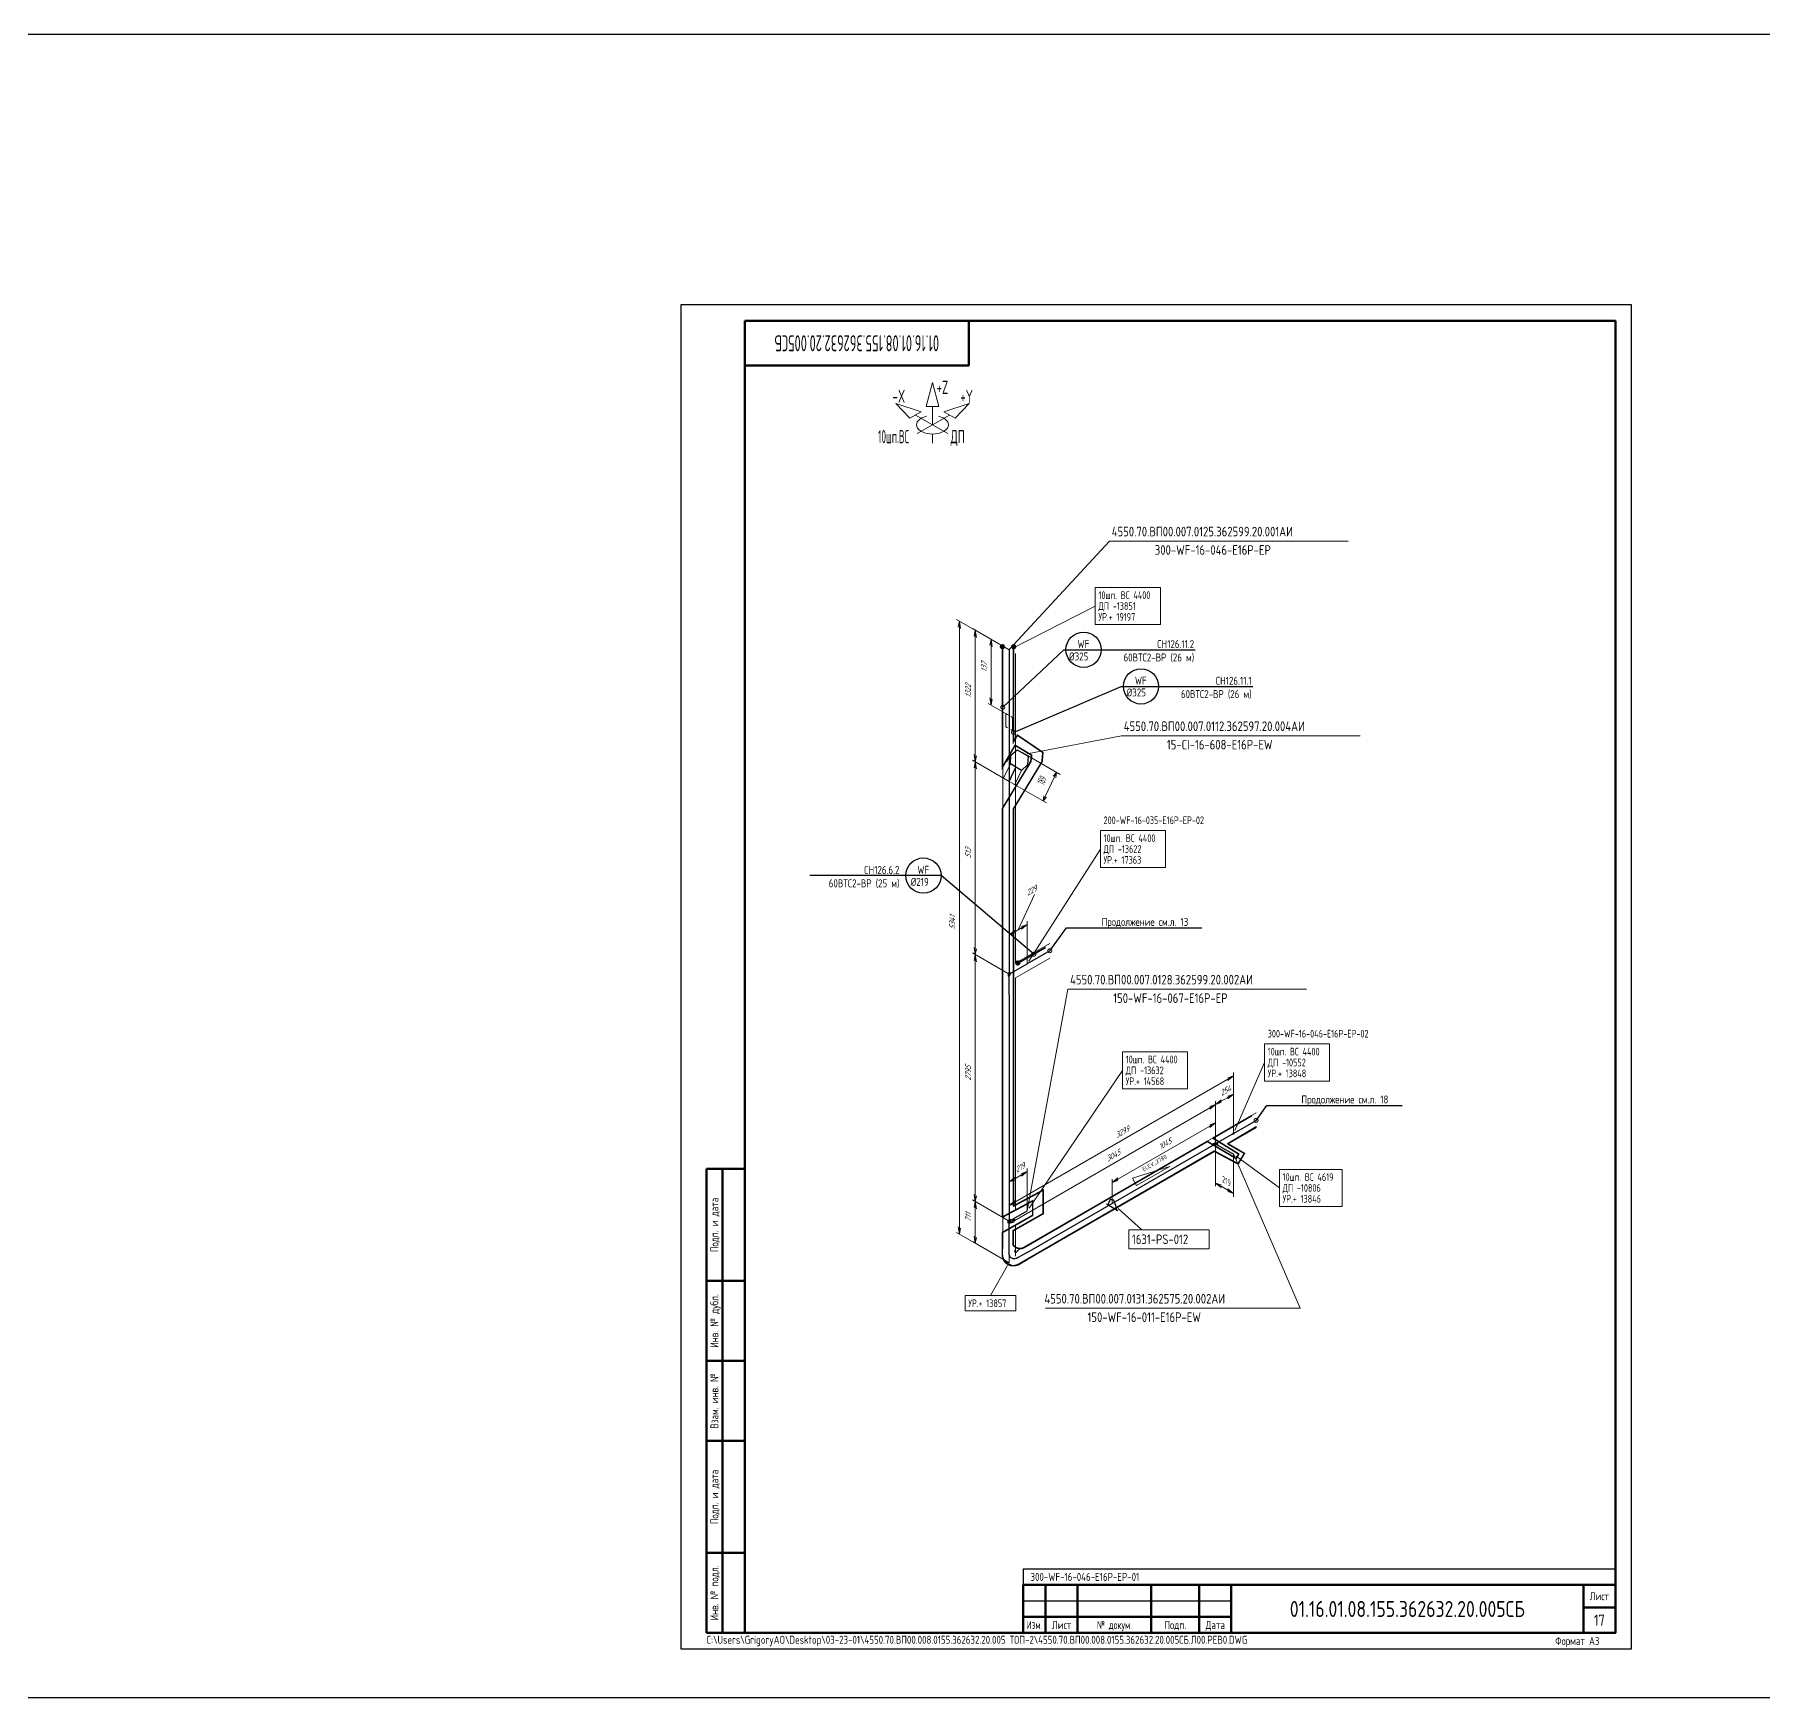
# Model space of a CAD drawing. Header units: millimetres. Extents: x 10051 to 26505, y 4675 to 5194.
# Drawn here: x 19775 to 20315, y 4675 to 5194 of the extents above; entities that cross this region are included whole.
import ezdxf
from ezdxf import colors
from ezdxf.entities.mleader import LeaderData, LeaderLine
from ezdxf.enums import TextEntityAlignment as Align
from ezdxf.math import Vec2, Vec3

# ---------------------------------------------------------------- set-up
doc = ezdxf.new("R2010")
doc.units = ezdxf.units.MM
doc.layers.get('0').update_dxf_attribs({"lineweight": 15})
for name, color, linetype, lineweight in [('--TEXT--', 150, 'Continuous', 25), ('_НС', 1, 'Continuous', 30), ('OFORMLENIE', 7, 'Continuous', 25), ('подложка', 252, 'Continuous', 9), ('Построение', 7, 'Continuous', 30), ('СН', 1, 'Continuous', 50)]:
    doc.layers.add(name, color=color, linetype=linetype, lineweight=lineweight)
doc.styles.add('GOST_2.304', font='CS_Gost2304.shx', dxfattribs={"height": 2.5})
doc.styles.add('GOST_2.304_07', font='CS_Gost2304.shx', dxfattribs={"width": 0.7})
doc.styles.add('GOST_2.304_09', font='CS_Gost2304.shx', dxfattribs={"width": 0.9})
doc.styles.add('Style-CS_Gost2304', font='CS_Gost2304.shx')
doc.styles.add('TNR_30', font='times.ttf', dxfattribs={"height": 3})

# ---------------------------------------------------------------- blocks, each defined once
blk = doc.blocks.new('TerminatorOpen_0.4')
at = {"color": 0, "linetype": 'ByBlock', "lineweight": -2}
for q in [(-1, 0.2), (-1, 0), (-1, -0.2)]:
    blk.add_line((0, 0), q, dxfattribs=at)
blk = doc.blocks.new('*U5')
at = {"layer": 'СН'}
blk.add_hatch(color=256, dxfattribs=at).paths.add_polyline_path([(0.5, 0, 1), (-0.5, 0, 1)])
blk.add_circle((0, 0), 0.5, dxfattribs=at)
blk = doc.blocks.new('_DotSmall')
at = {"color": 0, "linetype": 'ByBlock', "const_width": 0.5}
blk.add_lwpolyline([(-0.0625, 0, 1), (0.0625, 0, 1)], format="xyb", close=True, dxfattribs=at)
blk = doc.blocks.new('*U1751')
at = {"linetype": 'ByBlock', "lineweight": -2}
blk.add_lwpolyline([(297, 420), (0, 420), (0, 0), (297, 0)], close=True, dxfattribs=at)
at = {"linetype": 'ByBlock', "lineweight": 50}
blk.add_lwpolyline([(20, 415), (292, 415), (292, 5), (20, 5)], close=True, dxfattribs=at)
at = {"color": 0, "linetype": 'ByBlock', "lineweight": -2, "style": 'GOST_2.304'}
blk.add_text('Формат А3', height=2.5, dxfattribs=at).set_placement((287, 2.5), align=Align.MIDDLE_RIGHT)
at = {"linetype": 'ByBlock', "lineweight": -2, "insert": (8, 2.5), "char_height": 2.5, "attachment_point": 4, "style": 'GOST_2.304'}
blk.add_mtext('C:\\\\Users\\\\GrigoryAO\\\\Desktop\\\\03-23-01\\\\4550.70.ВП00.008.0155.362632.20.005 ТОП-2\\\\4550.70.ВП00.008.0155.362632.20.005СБ.Л00.РЕВ0.DWG', dxfattribs=at)
at = {"linetype": 'ByBlock', "lineweight": -2, "style": 'TNR_30'}
blk.add_attdef('ВЕРХНИЙ_НОМЕР_ЛИСТА', text='', height=3, dxfattribs=at).set_placement((287, 410), align=Align.MIDDLE_CENTER)
blk = doc.blocks.new('ST_Left')
at = {"color": 2, "linetype": 'ByBlock', "lineweight": 50}
for p, q in [((8, 150), (8, 5)), ((20, 150), (8, 150)), ((13, 5), (13, 150)), ((8, 115), (20, 115)), ((8, 90), (20, 90)), ((20, 65), (8, 65)), ((20, 30), (8, 30)), ((8, 5), (20, 5))]:
    blk.add_line(p, q, dxfattribs=at)
at = {"color": 0, "linetype": 'ByBlock', "lineweight": -2, "style": 'GOST_2.304'}
for s, p in [('Подп. и дата', (10.5, 132.5)), ('Инв. № дубл.', (10.5, 102.5)), ('Взам. инв. №', (10.5, 77.5)), ('Подп. и дата', (10.5, 47.5)), ('Инв. № подл.', (10.5, 17.5))]:
    blk.add_text(s, height=2.5, rotation=90, dxfattribs=at).set_placement(p, align=Align.MIDDLE_CENTER)
at = {"color": 0, "linetype": 'ByBlock', "lineweight": -2, "style": 'GOST_2.304', "flags": 8}
for tag, p in [('ДУБЛ_ДАТА', (16.5, 141.25)), ('НОМЕР_ДУБЛ', (16.5, 102.5)), ('ВЗАМ_ИНВ', (16.5, 77.5)), ('ИНВ_ДАТА', (16.5, 56.25)), ('ИНВ_НОМЕР', (16.5, 17.5))]:
    blk.add_attdef(tag, text='', height=2.5, rotation=90, dxfattribs=at).set_placement(p, align=Align.MIDDLE_CENTER)
blk = doc.blocks.new('ST_2a_dyn')
at = {"linetype": 'ByBlock', "lineweight": 50, "extrusion": (0, 1, 0)}
for p, q in [((-185, 15), (0, 15)), ((-10, 8), (0, 8)), ((-185, 5), (-120, 5)), ((-185, 0), (0, 0))]:
    blk.add_line(p, q, dxfattribs=at)
at = {"linetype": 'ByBlock', "lineweight": 50, "extrusion": (1, 0, 0)}
for p, q in [((-185, 0), (-185, 15)), ((-178, 15), (-178, 0)), ((-168, 15), (-168, 0)), ((-145, 15), (-145, 0)), ((-130, 15), (-130, 0)), ((-120, 0), (-120, 15)), ((-10, 0), (-10, 15))]:
    blk.add_line(p, q, dxfattribs=at)
at = {"linetype": 'ByBlock', "lineweight": 50}
blk.add_line((0, 15), (0, 0), dxfattribs=at)
at = {"linetype": 'ByBlock', "lineweight": -2, "extrusion": (0, 1, 0)}
blk.add_line((-185, 10), (-120, 10), dxfattribs=at)
at = {"linetype": 'ByBlock', "lineweight": -2, "style": 'GOST_2.304'}
for s, p in [('Лист', (-5, 11.5)), ('Лист', (-173, 2.5)), ('Подп.', (-137.5, 2.5)), ('Дата', (-125, 2.5))]:
    blk.add_text(s, height=2.5, dxfattribs=at).set_placement(p, align=Align.MIDDLE_CENTER)
at = {"linetype": 'ByBlock', "lineweight": -2, "width": 0.9}
for s, style, p in [('Изм.', 'GOST_2.304', (-181.5, 2.5)), ('№ докум.', 'GOST_2.304_09', (-156.5, 2.5))]:
    blk.add_text(s, height=2.5, dxfattribs=dict(at, style=style)).set_placement(p, align=Align.MIDDLE_CENTER)
at = {"linetype": 'ByBlock', "lineweight": -2}
for tag, height, style, flags, p in [('ИЗМ_2', 2.5, 'GOST_2.304', 12, (-181.5, 12.5)), ('ЛИСТ_2', 2.5, 'GOST_2.304', 12, (-173, 12.5)), ('N_ДОК_2', 2.5, 'GOST_2.304_09', 12, (-156.5, 12.5)), ('ИЗМ_1', 2.5, 'GOST_2.304', 12, (-181.5, 7.5)), ('ЛИСТ_1', 2.5, 'GOST_2.304', 12, (-173, 7.5)), ('N_ДОК_1', 2.5, 'GOST_2.304_09', 12, (-156.5, 7.5)), ('ШИФР', 5, 'GOST_2.304', 4, (-65, 7.5)), ('LIST', 3.5, 'GOST_2.304', 4, (-5, 4))]:
    blk.add_attdef(tag, text='', height=height, dxfattribs=dict(at, style=style, flags=flags)).set_placement(p, align=Align.MIDDLE_CENTER)
at = {"linetype": 'ByBlock', "lineweight": -2, "style": 'GOST_2.304_07', "width": 0.7, "flags": 12}
for tag, p in [('ДАТА_2', (-125, 12.5)), ('ДАТА_1', (-125, 7.5))]:
    blk.add_attdef(tag, text='', height=2.5, dxfattribs=at).set_placement(p, align=Align.MIDDLE_CENTER)
blk = doc.blocks.new('ST_Top')
at = {"linetype": 'ByBlock', "lineweight": 50}
blk.add_line((70, 0), (70, -14), dxfattribs=at)
at = {"linetype": 'ByBlock', "lineweight": 50, "extrusion": (0, 1, 0)}
blk.add_line((0, -14), (70, -14), dxfattribs=at)
at = {"linetype": 'ByBlock', "lineweight": -2, "style": 'GOST_2.304', "width": 0.7, "flags": 4}
blk.add_attdef('ШИФР', text='', height=5, rotation=180, dxfattribs=at).set_placement((35, -7), align=Align.MIDDLE_CENTER)

msp = doc.modelspace()

# ---------------------------------------------------------------- hatches: boundary and pattern name
at = {"layer": 'подложка', "extrusion": (5.55112e-17, -0.816497, -0.57735)}
h = msp.add_hatch(color=256, dxfattribs=at)
edge = h.paths.add_edge_path()
edge.add_ellipse((20081.16, -2611.96), major_axis=(0.31, 1.18), ratio=0.5814, start_angle=0, end_angle=360)
at = {"layer": 'подложка', "extrusion": (0.964339, -0.152808, 0.216103)}
h = msp.add_hatch(color=256, dxfattribs=at)
edge = h.paths.add_edge_path()
edge.add_arc((8047.03, -3813.48), 0.498, -53.7491, 306.2509)
h = msp.add_hatch(color=256, dxfattribs=at)
edge = h.paths.add_edge_path()
edge.add_arc((8042.31, -3807.05), 0.498, -53.7491, 306.2509)
at = {"layer": 'подложка', "extrusion": (0.707107, 0.408248, -0.57735)}
h = msp.add_hatch(color=256, dxfattribs=at)
edge = h.paths.add_edge_path()
edge.add_arc((-5789.75, 11685.02), 1, -135, 225)
at = {"layer": 'подложка', "true_color": 0x000000, "extrusion": (0.707107, -0.408248, 0.57735)}
h = msp.add_hatch(color=18, dxfattribs=at)
edge = h.paths.add_edge_path()
edge.add_arc((14289.29, -8405.3), 1, -45, 315)
at = {"layer": 'подложка', "extrusion": (-0.707107, -0.408248, 0.57735)}
h = msp.add_hatch(color=256, dxfattribs=at)
edge = h.paths.add_edge_path()
edge.add_arc((5801.03, 11673.74), 1, 135, 495)
at = {"layer": 'подложка', "true_color": 0x000000, "extrusion": (0.707107, -0.408248, 0.57735)}
h = msp.add_hatch(color=18, dxfattribs=at)
edge = h.paths.add_edge_path()
edge.add_arc((14275.63, -8547.88), 1, -45, 315)
at = {"layer": 'подложка', "extrusion": (0.707107, -0.408248, 0.57735)}
h = msp.add_hatch(color=256, dxfattribs=at)
edge = h.paths.add_edge_path()
edge.add_arc((14264.35, -8536.6), 1, -45, 315)
at = {"layer": 'подложка', "extrusion": (-0.707107, -0.408248, 0.57735)}
h = msp.add_hatch(color=256, dxfattribs=at)
edge = h.paths.add_edge_path()
edge.add_arc((5856.6, 11618.18), 1, 135, 495)
h = msp.add_hatch(color=256, dxfattribs=at)
edge = h.paths.add_edge_path()
edge.add_arc((5867.88, 11606.9), 1, 135, 495)
at = {"layer": 'подложка', "extrusion": (0.707107, -0.408248, 0.57735)}
h = msp.add_hatch(color=256, dxfattribs=at)
edge = h.paths.add_edge_path()
edge.add_arc((14211.17, -8483.43), 1, -45, 315)

# ---------------------------------------------------------------- linework, layer by layer
at = {"layer": '--TEXT--'}
for centre in [(20102.3, 5002.08), (20120.23, 4990.63), (20052.26, 4931.51)]:
    msp.add_circle(centre, 5.51, dxfattribs=at)
at = {"layer": '_НС', "linetype": 'Continuous', "lineweight": 30, "const_width": 0.5}
for points in [[(20076.92, 5003.27), (20076.92, 4965.33), (20080.89, 4972.24), (20086.07, 4969.13), (20085.8, 4967.08), (20076.92, 4952.44), (20076.92, 4824.75)], [(20080.43, 5003.27), (20080.43, 4973.38), (20081.63, 4975.39), (20089.58, 4969.98), (20089.31, 4967.08), (20080.43, 4952.44), (20080.43, 4828.2)], [(20081.5, 4903.99), (20090.44, 4909.05)], [(20142.67, 4849.45), (20154.89, 4856.52)], [(20147.18, 4847.62), (20156.35, 4853.09)], [(20140.85, 4848.5), (20150, 4843.1), (20150.75, 4844.54), (20142.72, 4849.47)], [(20142.89, 4845.52), (20150.59, 4841.43), (20152.54, 4844.71), (20147.33, 4847.72)], [(20076.99, 4824.84), (20086.39, 4829.87), (20086.39, 4825.35), (20076.99, 4820.01)], [(20080.25, 4828.17), (20089.65, 4833.21), (20089.65, 4825.87), (20080.25, 4820.53)]]:
    msp.add_lwpolyline(points, dxfattribs=at)
for points in [[(20076.92, 4820.23), (20076.92, 4813.03, 0.604616), (20082.28, 4810.22), (20143.07, 4845.4)], [(20080.32, 4820.72), (20080.32, 4816.03, 0.390357), (20083.99, 4815.44), (20141.04, 4848.5)]]:
    msp.add_lwpolyline(points, format="xyb", dxfattribs=at)
at = {"layer": 'OFORMLENIE'}
for q in [(20268.5, 4714.85), (20083.45, 4709.85)]:
    msp.add_line((20083.45, 4714.85), q, dxfattribs=at)
at = {"layer": 'подложка'}
for p, q in [((20055.1, 5072.37, -4.87), (20055.1, 5078.08, -4.87)), ((20055.1, 5072.37, -4.87), (20049.8, 5075.43, -4.87)), ((20055.1, 5072.37, -4.87), (20050.33, 5069.61, -4.87)), ((20055.1, 5072.37, -4.87), (20060.41, 5075.43, -4.87)), ((20055.1, 5072.37, -4.87), (20059.88, 5069.61, -4.87)), ((20055.1, 5066.65, -4.87), (20055.1, 5069.51, -4.87)), ((20110.35, 5036.02), (20079.12, 5002.23, 394.85)), ((20110.35, 5036.02), (20184.93, 5036.02)), ((20079.94, 5002.5, 347.41), (20105.96, 5015.73, 347.41)), ((20114.1, 4975.2), (20084.7, 4969.52, 394.85)), ((20114.1, 4975.2), (20188.68, 4975.2)), ((20085.23, 4904.8, 271.14), (20107.54, 4939.8, 271.14)), ((20085.23, 4904.8, 271.14), (20107.54, 4939.8, 271.14)), ((20097.34, 4896.01), (20084.7, 4826.77, 394.85)), ((20097.34, 4896.01), (20171.92, 4896.01)), ((20149.54, 4851.88, 154.73), (20158.83, 4873.11, 154.73)), ((20149.54, 4851.88, 154.73), (20158.83, 4873.11, 154.73)), ((20085.25, 4827.6, 216.57), (20114.47, 4870.66, 216.57)), ((20169.92, 4796.31, 237.71), (20149.22, 4844.4, 396.3)), ((20149.95, 4843.86, 163.94), (20163.48, 4833.92, 163.94)), ((20113.09, 4827.47, 185.65), (20120.36, 4820.96, 185.65)), ((20113.09, 4827.47, 185.65), (20120.36, 4820.96, 185.65)), ((20078.55, 4809.63, 211.96), (20073.21, 4800.28, 211.96)), ((20078.55, 4809.63, 211.96), (20073.21, 4800.28, 211.96)), ((20090.37, 4796.31, 1.45), (20169.92, 4796.31, 1.45))]:
    msp.add_line(p, q, dxfattribs=at)
at = {"layer": 'подложка', "extrusion": (-0.707107, -0.408248, 0.57735)}
for p, q in [((20079.05, 5002.04, 347.41), (20062.61, 5011.54, 333.98)), ((20063.49, 4821.52, 200.7), (20063.49, 5008.98, 333.26)), ((20079.05, 5002.04, 347.41), (20067.56, 5008.68, 338.03)), ((20068.44, 4969.12, 311.14), (20068.44, 5006.13, 337.3)), ((20079.05, 5002.04, 347.41), (20072.51, 5005.82, 342.07)), ((20073.39, 4986.81, 329.71), (20073.39, 5003.27, 341.35)), ((20079.05, 4981.5, 332.88), (20072.51, 4985.27, 327.54)), ((20079.05, 4960.95, 318.35), (20067.56, 4967.59, 308.97)), ((20079.05, 4960.95, 318.35), (20067.56, 4967.59, 308.97)), ((20068.44, 4908.87, 268.53), (20068.44, 4965.04, 308.25)), ((20079.05, 4900.7, 275.75), (20067.56, 4907.34, 266.37)), ((20079.05, 4900.7, 275.75), (20067.56, 4907.34, 266.37)), ((20068.44, 4831.68, 213.95), (20068.44, 4904.78, 265.64)), ((20143.5, 4847.71, 159.34), (20143.5, 4834.44, 149.95)), ((20149.14, 4844.45, 163.94), (20149.14, 4831.18, 154.56)), ((20145.27, 4834.44, 152.12), (20147.37, 4833.23, 153.84)), ((20079.05, 4823.52, 221.17), (20067.56, 4830.15, 211.79)), ((20079.05, 4823.52, 221.17), (20067.56, 4830.15, 211.79)), ((20068.44, 4818.66, 204.75), (20068.44, 4827.6, 211.07)), ((20079.05, 4810.49, 211.96), (20062.61, 4819.99, 198.54)), ((20079.05, 4810.49, 211.96), (20067.56, 4817.13, 202.58))]:
    msp.add_line(p, q, dxfattribs=at)
at = {"layer": 'подложка', "extrusion": (0.707107, 0.408248, -0.57735)}
for p, q in [((20077.05, 5003.2, 345.77), (20077.05, 4908.37, 278.72)), ((20081.05, 5000.89, 349.04), (20081.05, 4906.06, 281.98)), ((20077.99, 4982.11, 332.01), (20077.99, 4978.03, 329.13)), ((20077.99, 4982.11, 332.01), (20078.52, 4981.8, 332.45)), ((20079.58, 4981.19, 333.31), (20080.11, 4980.89, 333.75)), ((20080.11, 4980.89, 333.75), (20080.11, 4976.8, 330.86)), ((20077.99, 4978.03, 329.13), (20078.52, 4977.72, 329.56)), ((20079.58, 4977.11, 330.43), (20080.11, 4976.8, 330.86)), ((20077.05, 4908.37, 278.72), (20077.05, 4901.86, 274.12)), ((20081.05, 4906.06, 281.98), (20081.05, 4904.17, 280.65)), ((20077.05, 4895.35, 269.51), (20077.05, 4901.86, 274.12)), ((20081.05, 4893.04, 272.78), (20081.05, 4899.55, 277.38)), ((20077.05, 4895.35, 269.51), (20077.05, 4831.18, 224.14)), ((20081.05, 4893.04, 272.78), (20081.05, 4828.87, 227.41)), ((20077.05, 4831.18, 224.14), (20077.05, 4824.67, 219.54)), ((20077.05, 4818.16, 214.93), (20077.05, 4824.67, 219.54)), ((20081.05, 4828.87, 227.41), (20081.05, 4826.98, 226.07)), ((20077.05, 4818.16, 214.93), (20077.05, 4814.9, 212.63)), ((20081.05, 4815.85, 218.2), (20081.05, 4822.36, 222.8)), ((20081.05, 4815.85, 218.2), (20081.05, 4812.6, 215.9))]:
    msp.add_line(p, q, dxfattribs=at)
at = {"layer": 'подложка', "extrusion": (-5.55112e-17, 0.816497, 0.57735)}
for p, q in [((20080.44, 4971.47, 303.49), (20078.33, 4967.03, 309.77)), ((20079.42, 4966.4, 310.66), (20077.31, 4961.96, 316.93)), ((20082.9, 4964.39, 313.49), (20080.79, 4959.95, 319.77)), ((20086.1, 4968.2, 308.11), (20083.99, 4963.76, 314.38)), ((20091.74, 4910.33, 267.02), (20084.69, 4906.27, 272.78)), ((20084.69, 4906.27, 272.78), (20081.05, 4904.17, 275.75)), ((20091.74, 4905.72, 263.76), (20084.69, 4901.65, 269.51)), ((20084.69, 4901.65, 269.51), (20081.05, 4899.55, 272.48)), ((20149.14, 4853.27, 156.37), (20156.19, 4857.34, 150.61)), ((20149.14, 4853.27, 156.37), (20143.5, 4850.02, 160.97)), ((20149.14, 4848.65, 153.1), (20156.19, 4852.72, 147.35)), ((20084.69, 4816.06, 208.99), (20137.86, 4846.76, 165.57)), ((20137.86, 4846.76, 165.57), (20143.5, 4850.02, 160.97)), ((20137.86, 4842.14, 162.31), (20143.5, 4845.4, 157.7)), ((20149.14, 4842.14, 162.31), (20143.5, 4845.4, 157.7)), ((20149.14, 4848.65, 153.1), (20147.5, 4847.71, 154.44)), ((20149.14, 4846.76, 165.57), (20147.5, 4847.71, 164.24)), ((20084.69, 4811.44, 205.73), (20137.86, 4842.14, 162.31)), ((20084.69, 4829.08, 218.2), (20081.05, 4826.98, 221.17)), ((20084.69, 4824.46, 214.93), (20081.05, 4822.36, 217.9)), ((20084.69, 4816.06, 208.99), (20081.87, 4814.43, 211.29)), ((20084.69, 4811.44, 205.73), (20081.87, 4809.81, 208.03))]:
    msp.add_line(p, q, dxfattribs=at)
at = {"layer": 'подложка', "extrusion": (0.427624, 0.664069, 0.61331)}
for p, q in [((20083.27, 4969.83, 305.8), (20094.96, 4963.09, 304.95)), ((20079.05, 4960.95, 318.35), (20090.74, 4954.21, 317.51)), ((20090.32, 4956.22, 315.62), (20093.22, 4962.32, 307))]:
    msp.add_line(p, q, dxfattribs=at)
at = {"layer": 'подложка', "extrusion": (0.707107, -0.408248, 0.57735)}
for p, q in [((20081.87, 4914.58, 282.11), (20086.93, 4925.59, 292.28)), ((20084.69, 4916.2, 279.8), (20082.92, 4915.18, 281.25)), ((20084.69, 4916.2, 279.8), (20082.92, 4915.59, 281.54)), ((20084.69, 4916.2, 279.8), (20082.92, 4914.78, 280.96)), ((20084.69, 4903.96, 271.14), (20084.69, 4917.22, 280.53)), ((20079.05, 4912.95, 284.41), (20080.82, 4914.38, 283.25)), ((20079.05, 4900.7, 275.75), (20079.05, 4913.97, 285.13)), ((20079.05, 4912.95, 284.41), (20080.82, 4913.97, 282.97)), ((20079.05, 4912.95, 284.41), (20080.82, 4913.56, 282.68)), ((20080.82, 4913.97, 282.97), (20082.92, 4915.18, 281.25)), ((20080.82, 4829.48, 223.22), (20147.37, 4867.9, 168.88)), ((20149.14, 4850.96, 154.73), (20149.14, 4869.95, 168.16)), ((20145.27, 4860.98, 166.55), (20147.37, 4862.19, 164.84)), ((20149.14, 4850.96, 154.73), (20149.14, 4864.23, 164.12)), ((20080.82, 4823.76, 219.18), (20141.74, 4858.93, 169.44)), ((20143.5, 4847.71, 159.34), (20143.5, 4860.98, 168.72)), ((20143.5, 4847.71, 159.34), (20143.5, 4860.98, 168.72)), ((20113.04, 4836.65, 188.83), (20141.74, 4853.22, 165.4)), ((20143.5, 4847.71, 159.34), (20143.5, 4855.26, 164.68)), ((20084.69, 4826.77, 216.57), (20084.69, 4840.04, 225.95)), ((20079.05, 4823.52, 221.17), (20079.05, 4836.78, 230.55)), ((20080.82, 4836.78, 228.39), (20082.92, 4838, 226.67)), ((20111.28, 4829.1, 185.65), (20111.28, 4836.65, 190.99)), ((20079.05, 4810.49, 211.96), (20079.05, 4829.48, 225.39)), ((20079.05, 4810.49, 211.96), (20079.05, 4823.76, 221.34)), ((20081.05, 4814.9, 212.63), (20080.73, 4813.96, 212.36)), ((20080.73, 4813.96, 212.36), (20081.21, 4813.69, 211.57)), ((20081.21, 4813.69, 211.57), (20081.87, 4814.43, 211.29)), ((20077.05, 4812.6, 215.9), (20077.3, 4811.81, 215.04)), ((20077.3, 4811.81, 215.04), (20077.67, 4811.19, 214.14)), ((20077.67, 4811.19, 214.14), (20078.12, 4810.72, 213.26)), ((20078.12, 4810.72, 213.26), (20078.62, 4810.35, 212.39)), ((20078.62, 4810.35, 212.39), (20079.14, 4810.05, 211.54)), ((20079.14, 4810.05, 211.54), (20079.71, 4809.8, 210.67)), ((20079.71, 4809.8, 210.67), (20080.34, 4809.65, 209.78)), ((20080.34, 4809.65, 209.78), (20081.06, 4809.64, 208.89)), ((20081.06, 4809.64, 208.89), (20081.87, 4809.81, 208.03))]:
    msp.add_line(p, q, dxfattribs=at)
at = {"layer": 'подложка', "elevation": 174.79, "flags": 128}
msp.add_lwpolyline([(20129.27, 4840.64), (20118.87, 4834.64), (20117.54, 4836.95), (20129.27, 4840.64)], dxfattribs=at)
at = {"layer": 'подложка'}
msp.add_ellipse((20055.1, 5072.37, -4.87), major_axis=(-5, 0), ratio=0.57735, start_param=5.105088, end_param=10.602875, dxfattribs=at)
for points in [[(20055.1, 5085.58, -4.87), (20053.1, 5078.08, -4.87), (20057.1, 5078.08, -4.87)], [(20043.61, 5079, -4.87), (20051.57, 5076.45, -4.87), (20048.03, 5074.41, -4.87)], [(20066.59, 5079, -4.87), (20058.64, 5076.45, -4.87), (20062.18, 5074.41, -4.87)], [(20105.96, 5021.53, 347.41), (20126.28, 5021.53, 347.41), (20126.28, 5009.93, 347.41), (20105.96, 5009.93, 347.41)], [(20107.54, 4945.6, 271.14), (20127.86, 4945.6, 271.14), (20127.86, 4934, 271.14), (20107.54, 4934, 271.14)], [(20158.83, 4878.91, 154.73), (20179.15, 4878.91, 154.73), (20179.15, 4867.31, 154.73), (20158.83, 4867.31, 154.73)], [(20114.47, 4876.46, 216.57), (20134.8, 4876.46, 216.57), (20134.8, 4864.86, 216.57), (20114.47, 4864.86, 216.57)], [(20148.96, 4851.06, 155.02), (20149.32, 4851.27, 154.73), (20149.32, 4850.86, 154.44), (20148.96, 4850.66, 154.73)], [(20163.48, 4839.72, 163.94), (20183.12, 4839.72, 163.94), (20183.12, 4828.12, 163.94), (20163.48, 4828.12, 163.94)], [(20116.4, 4820.87), (20141.5, 4820.87), (20141.5, 4814.87), (20116.4, 4814.87)], [(20065.28, 4800.28, 211.96), (20081.14, 4800.28, 211.96), (20081.14, 4795.48, 211.96), (20065.28, 4795.48, 211.96)]]:
    msp.add_3dface(points, dxfattribs=at)
at = {"layer": 'Построение', "ltscale": 0.3, "extrusion": (0.964339, -0.152808, 0.216103)}
msp.add_line((20079.05, 4960.95, 318.35), (20081.16, 4965.39, 312.07), dxfattribs=at)
at = {"layer": 'Построение', "ltscale": 0.3, "extrusion": (-0.707107, -0.408248, 0.57735)}
msp.add_line((20109.51, 4828.9, 183.34), (20113.04, 4826.86, 186.23), dxfattribs=at)
at = {"layer": 'Построение', "color": 3}
msp.add_lwpolyline([(10050.53, 4674.72), (26505.36, 4674.72), (26505.36, 5194.3), (10050.53, 5194.3)], close=True, dxfattribs=at)
at = {"layer": 'Построение', "ltscale": 0.3, "extrusion": (1, 0, 0), "elevation": 20079.05}
for points in [[(5002.04, 347.41), (4907.21, 280.35)], [(4894.19, 271.14), (4830.03, 225.77)]]:
    msp.add_lwpolyline(points, dxfattribs=at)
at = {"layer": 'Построение', "ltscale": 0.3, "extrusion": (0.427624, 0.664069, 0.61331), "elevation": 12075.96}
msp.add_lwpolyline([(-14193.19, -8981.68), (-14191.87, -8985.54), (-14192.56, -8989.63), (-14196.56, -8989.94), (-14197.88, -8986.02), (-14197.19, -8981.99), (-14193.19, -8981.68)], close=True, dxfattribs=at)
at = {"layer": 'Построение', "ltscale": 0.3, "extrusion": (0.707107, -0.408248, 0.57735), "elevation": 12356.53}
for points in [[(14289.29, -8394.03), (14283.66, -8399.67)], [(14283.66, -8399.67), (14289.29, -8405.3)], [(14278.02, -8405.3), (14283.66, -8399.67)]]:
    msp.add_lwpolyline(points, dxfattribs=at)
at = {"layer": 'Построение', "ltscale": 0.3, "extrusion": (-5.55112e-17, 0.816497, 0.57735)}
for points, elevation in [([(-20091.74, -2616.96), (-20084.69, -2609.91)], 4160.61), ([(-20149.14, -2674.37), (-20156.19, -2681.41)], 4050.13), ([(-20084.69, -2609.91), (-20137.86, -2663.09)], 4050.13)]:
    msp.add_lwpolyline(points, dxfattribs=dict(at, elevation=elevation))
at = {"layer": 'Построение', "ltscale": 0.3, "extrusion": (5.55112e-17, -0.816497, -0.57735), "elevation": -4050.13}
for points in [[(20149.14, -2674.37), (20143.5, -2668.73)], [(20137.86, -2663.09), (20143.5, -2668.73)], [(20143.5, -2668.73), (20149.14, -2663.09)]]:
    msp.add_lwpolyline(points, dxfattribs=at)
at = {"layer": 'Построение', "ltscale": 0.3, "extrusion": (-0.707107, 0.408248, -0.57735), "elevation": -12356.53}
for points in [[(-14222.45, -8460.87), (-14216.81, -8466.51)], [(-14216.81, -8466.51), (-14222.45, -8472.15)], [(-14211.17, -8472.15), (-14216.81, -8466.51)]]:
    msp.add_lwpolyline(points, dxfattribs=at)
msp.add_lwpolyline([(-14211.17, -8483.43), (-14208.35, -8480.61, 0.414227), (-14208.35, -8474.97), (-14211.17, -8472.15)], format="xyb", dxfattribs=at)
at = {"layer": 'Построение', "ltscale": 0.3, "extrusion": (0.707107, 0.408248, -0.57735)}
msp.add_ellipse((20111.28, 4825.84, 183.34), major_axis=(0, -4.49, -3.18), ratio=0.363636, start_param=1.942965, end_param=4.34022, dxfattribs=at)
at = {"layer": 'Построение', "ltscale": 0.3}
for points in [[(20079.4, 4900.5, 275.17), (20079.4, 4901.31, 275.75), (20078.7, 4900.9, 276.32), (20078.7, 4900.09, 275.75)], [(20144.21, 4847.71, 159.34), (20143.5, 4847.3, 159.91), (20142.8, 4847.71, 159.34), (20143.5, 4848.11, 158.76)], [(20079.4, 4824.13, 221.17), (20079.4, 4823.31, 220.59), (20078.7, 4822.91, 221.17), (20078.7, 4823.72, 221.75)]]:
    msp.add_3dface(points, dxfattribs=at)

# ---------------------------------------------------------------- block references
at = {"layer": 'OFORMLENIE'}
for name in ['*U1751', 'ST_Left']:
    msp.add_blockref(name, (19976.45, 4689.85), dxfattribs=at)
ref = msp.add_blockref('ST_Top', (19996.45, 5104.85), dxfattribs=at)
ref.add_attrib('ШИФР', '01.16.01.08.155.362632.20.005СБ', dxfattribs={"layer": '0', "linetype": 'ByBlock', "lineweight": -2, "height": 5, "rotation": 180, "style": 'GOST_2.304', "width": 0.7}).set_placement((20031.45, 5097.85), align=Align.MIDDLE_CENTER)
ref = msp.add_blockref('ST_2a_dyn', (20268.45, 4694.85), dxfattribs=at)
ref.add_attrib('LIST', '17', dxfattribs={"layer": '0', "linetype": 'ByBlock', "lineweight": -2, "height": 3.5, "style": 'GOST_2.304'}).set_placement((20263.45, 4698.85), align=Align.MIDDLE_CENTER)
ref.add_attrib('ШИФР', '01.16.01.08.155.362632.20.005СБ', dxfattribs={"layer": '0', "linetype": 'ByBlock', "lineweight": -2, "height": 5, "style": 'GOST_2.304'}).set_placement((20203.45, 4702.35), align=Align.MIDDLE_CENTER)
at = {"layer": 'подложка', "extrusion": (-0.707107, -0.408248, 0.57735)}
for p, xscale, yscale, zscale, rotation in [((5692.07, 11751.59, -16039.53), 2.500000000000002, 2.500000000000002, 2.500000000000002, 135), ((5697.02, 11756.54, -16039.53), 2.500000000000002, 2.500000000000002, 2.500000000000002, 135), ((5701.97, 11761.49, -16039.53), 2.500000000000002, 2.500000000000002, 2.500000000000002, 135), ((5719.76, 11743.7, -16039.53), 2.500000000000002, 2.500000000000002, 2.500000000000002, 315.0000000000001), ((5732.61, 11720.96, -16039.53), 2.500000000000002, 2.500000000000002, 2.500000000000002, 315.0000000000001), ((5732.61, 11720.96, -16039.53), 2.500000000000002, 2.500000000000002, 2.500000000000002, 135), ((5784.79, 11668.78, -16039.53), 2.500000000000002, 2.500000000000002, 2.500000000000002, 315.0000000000001), ((5784.79, 11668.78, -16039.53), 2.500000000000002, 2.500000000000002, 2.500000000000002, 135), ((5884.12, 11590.66, -16130.68), 2.500000000000003, 2.500000000000003, 2.500000000000003, 225.0000000000001), ((5851.63, 11601.93, -16039.53), 2.500000000000002, 2.500000000000002, 2.500000000000002, 315.0000000000001), ((5851.63, 11601.93, -16039.53), 2.500000000000002, 2.500000000000002, 2.500000000000002, 135), ((5889.76, 11596.29, -16130.68), 2.500000000000003, 2.500000000000003, 2.500000000000003, 45.00000000000011), ((5857.96, 11585.71, -16039.53), 2.500000000000002, 2.500000000000002, 2.500000000000002, 315.0000000000001), ((5862.91, 11590.66, -16039.53), 2.500000000000002, 2.500000000000002, 2.500000000000002, 315.0000000000001)]:
    msp.add_blockref('TerminatorOpen_0.4', p, dxfattribs=dict(at, xscale=xscale, yscale=yscale, zscale=zscale, rotation=rotation))
at = {"layer": 'подложка', "extrusion": (0.427624, 0.664069, 0.61331)}
for p, xscale, yscale, zscale, rotation in [((-14206.79, -8990.75, 12075.96), 2.5, 2.5, 2.5, 274.5257995104428), ((-14208.05, -8974.86, 12075.96), 2.500000000000001, 2.500000000000001, 2.500000000000001, 94.5257995104428)]:
    msp.add_blockref('TerminatorOpen_0.4', p, dxfattribs=dict(at, xscale=xscale, yscale=yscale, zscale=zscale, rotation=rotation))
at = {"layer": 'подложка', "extrusion": (0.707107, -0.408248, 0.57735), "xscale": 2.5, "yscale": 2.5, "zscale": 2.5}
for p, rotation in [((14291.18, -8532.32, 12356.53), 314.9999999999999), ((14280.6, -8531.63, 12356.53), 134.9999999999999), ((14286.23, -8537.27, 12356.53), 314.9999999999999), ((14280.6, -8531.63, 12356.53), 314.9999999999999), ((14275.65, -8536.58, 12356.53), 314.9999999999999), ((14227.42, -8455.9, 12356.53), 134.9999999999999), ((14233.06, -8461.54, 12356.53), 314.9999999999999), ((14243.42, -8504.36, 12356.53), 134.9999999999999), ((14221.09, -8462.23, 12356.53), 134.9999999999999), ((14216.14, -8467.18, 12356.53), 134.9999999999999)]:
    msp.add_blockref('TerminatorOpen_0.4', p, dxfattribs=dict(at, rotation=rotation))
at = {"layer": 'СН'}
for p in [(20076.95, 5003.05), (20080.47, 5003.05), (20081.73, 4904.2)]:
    msp.add_blockref('*U5', p, dxfattribs=at)

# ---------------------------------------------------------------- texts
at = {"layer": '--TEXT--', "style": 'GOST_2.304'}
for s, p in [('WF', (20100.4, 5002.65)), ('%%C325', (20097.76, 4998.74)), ('WF', (20118.33, 4991.2)), ('%%C325', (20115.76, 4987.48)), ('WF', (20050.36, 4932.08)), ('%%C219', (20048.3, 4928.3))]:
    msp.add_text(s, height=2.5, rotation=360, dxfattribs=at).set_placement(p)
at = {"layer": 'OFORMLENIE', "style": 'GOST_2.304'}
msp.add_text('300-WF-16-046-E16P-EP-01', height=2.5, dxfattribs=at).set_placement((20085.72, 4712.37), align=Align.MIDDLE_LEFT)
at = {"layer": 'подложка', "style": 'Style-CS_Gost2304'}
for s, width, p in [('-X', 0.75, (20042.6, 5083.37, -4.87)), ('+Z', 0.75, (20056.35, 5086.12, -4.87)), ('10шп.ВС', 0.628788, (20038.1, 5070.74, -4.87)), ('ДП', 0.75, (20060.73, 5070.74, -4.87))]:
    msp.add_text(s, height=4.125, dxfattribs=dict(at, width=width)).set_placement(p, align=Align.TOP_LEFT)
at = {"layer": 'подложка', "style": 'Style-CS_Gost2304', "width": 0.75}
msp.add_text('+Y', height=4.125, dxfattribs=at).set_placement((20067.73, 5083.24, -4.87), align=Align.TOP_RIGHT)
at = {"layer": 'подложка', "style": 'Style-CS_Gost2304'}
for s, p in [('4550.70.ВП00.007.0125.362599.20.001АИ', (20111.09, 5039)), ('300-WF-16-046-E16P-EP', (20124.56, 5033.25)), ('4550.70.ВП00.007.0112.362597.20.004АИ', (20114.84, 4978.18)), ('15-CI-16-608-E16P-EW ', (20128.31, 4972.42)), ('4550.70.ВП00.007.0128.362599.20.002АИ', (20098.08, 4898.99)), ('150-WF-16-067-E16P-EP ', (20111.55, 4893.23)), ('1631-PS-012', (20117.4, 4817.87)), ('4550.70.ВП00.007.0131.362575.20.002АИ', (20090.06, 4799.29, 1.45)), ('150-WF-16-011-E16P-EW ', (20103.53, 4793.53, 1.45))]:
    msp.add_text(s, height=3, rotation=360, dxfattribs=at).set_placement(p, align=Align.MIDDLE_LEFT)
at = {"layer": 'подложка', "style": 'Style-CS_Gost2304', "width": 0.875}
for s, p in [('10шп. ВС 4400', (20106.96, 5019.13, 347.41)), ('ДП -13851', (20106.96, 5015.73, 347.41)), ('УР.+ 19197', (20106.96, 5012.33, 347.41)), ('200-WF-16-035-E16P-EP-02', (20108.54, 4948.8, 271.14)), ('10шп. ВС 4400', (20108.54, 4943.2, 271.14)), ('ДП -13622', (20108.54, 4939.8, 271.14)), ('УР.+ 17363', (20108.54, 4936.4, 271.14)), ('300-WF-16-046-E16P-EP-02', (20159.83, 4882.11, 154.73)), ('10шп. ВС 4400', (20159.83, 4876.51, 154.73)), ('10шп. ВС 4400', (20115.47, 4874.06, 216.57)), ('ДП -10552', (20159.83, 4873.11, 154.73)), ('ДП -13632', (20115.47, 4870.66, 216.57)), ('УР.+ 14568', (20115.47, 4867.26, 216.57)), ('УР.+ 13848', (20159.83, 4869.71, 154.73)), ('ДП -10806', (20164.48, 4833.92, 163.94)), ('10шп. ВС 4619', (20164.48, 4837.32, 163.94)), ('УР.+ 13846', (20164.48, 4830.52, 163.94)), ('УР.+ 13857', (20066.28, 4797.88, 211.96))]:
    msp.add_text(s, height=2.4, rotation=360, dxfattribs=at).set_placement(p, align=Align.MIDDLE_LEFT)
at = {"layer": 'подложка', "extrusion": (0.707107, -0.408248, 0.57735), "style": 'GOST_2.304'}
msp.add_text('229', height=2.5, rotation=315, dxfattribs=at).set_placement((14307.74, -8387.24, 12356.53))
at = {"layer": 'подложка', "extrusion": (-0.707107, -0.408248, 0.57735), "char_height": 2.5, "attachment_point": 5, "style": 'GOST_2.304'}
for s, insert, text_direction in [('\\A1;137', (20071.18, 4997.03, 334.23), (0, 0.816497, 0.57735)), ('\\A1;1322', (20066.23, 4989.61, 322.92), (0, 0.816497, 0.57735)), ('\\A1;513', (20066.23, 4938.94, 287.09), (0, 0.816497, 0.57735)), ('\\A1;5341', (20061.28, 4917.24, 265.68), (0, 0.816497, 0.57735)), ('\\A1;2795', (20066.23, 4870.22, 238.5), (0, 0.816497, 0.57735)), ('\\A1;219', (20146.94, 4836.03, 155.29), (0.707107, -0.408248, 0.57735)), ('\\A1;711', (20066.23, 4825.12, 206.61), (0, 0.816497, 0.57735))]:
    msp.add_mtext(s, dxfattribs=dict(at, insert=insert, text_direction=text_direction))
at = {"layer": 'подложка', "extrusion": (0.427624, 0.664069, 0.61331), "insert": (20089.3, 4961.32, 310.82), "char_height": 2.5, "attachment_point": 5, "text_direction": (0.264671, 0.556761, -0.787379), "style": 'GOST_2.304'}
msp.add_mtext('\\A1;189', dxfattribs=at)
at = {"layer": 'подложка', "extrusion": (0.707107, -0.408248, 0.57735), "char_height": 2.5, "attachment_point": 5, "text_direction": (0.707107, 0.408248, -0.57735), "style": 'GOST_2.304'}
for s, insert in [('\\A1;254', (20146.94, 4864.49, 166.99)), ('\\A1;3299', (20114.71, 4851.6, 197.35)), ('\\A1;3045', (20111.89, 4844.26, 195.61)), ('\\A1;1045', (20128.01, 4847.84, 178.41)), ('\\A1;219', (20082.76, 4840.46, 228.6))]:
    msp.add_mtext(s, dxfattribs=dict(at, insert=insert))
at = {"layer": 'подложка', "style": 'Style-CS_Gost2304'}
msp.add_attdef('ELEV_2780', text='0.3%', height=1.333, rotation=30, dxfattribs=at).set_placement((20124.46, 4841.72, 174.79), align=Align.MIDDLE_CENTER)

# ---------------------------------------------------------------- leaders
at = {"layer": '--TEXT--'}
ml = msp.add_multileader_mtext('Standard', dxfattribs=at)
ml.set_content('СН126.11.2\\P60ВТС2-ВР (26 м)', color=256, style='GOST_2.304')
ml.set_leader_properties()
ml.set_arrow_properties(name='DOTSMALL')
ml.build(insert=Vec2(0, 0))
ml.multileader.update_dxf_attribs({"text_left_attachment_type": 6, "text_right_attachment_type": 6, "dogleg_length": 0.36, "arrow_head_size": 2.5})
ctx = ml.context
ctx.base_point, ctx.char_height, ctx.arrow_head_size, ctx.plane_origin = Vec3(20107.16, 5002.08), 2.5, 2.5, Vec3(20104.87, 5027.67)
ctx.left_attachment, ctx.right_attachment, ctx.text_align_type = 6, 6, 2
notes = []
notes.append((ctx, [(1, (1, 1, 0), (20096.15, 5002.08), (1, 0), 11.02, [(0, [(20077.04, 4984.13)], 0, [])])]))
ctx.mtext.insert, ctx.mtext.defined_height, ctx.mtext.alignment, ctx.mtext.flow_direction = Vec3(20136.85, 5005.08), 0.0309, 3, 5
ml = msp.add_multileader_mtext('Standard', dxfattribs=at)
ml.set_content('СН126.11.1\\P60ВТС2-ВР (26 м)', color=256, style='GOST_2.304')
ml.set_leader_properties()
ml.set_arrow_properties(name='DOTSMALL')
ml.build(insert=Vec2(0, 0))
ml.multileader.update_dxf_attribs({"text_left_attachment_type": 6, "text_right_attachment_type": 6, "dogleg_length": 0.36, "arrow_head_size": 2.5})
ctx = ml.context
ctx.base_point, ctx.char_height, ctx.arrow_head_size, ctx.plane_origin = Vec3(20125.09, 4990.63), 2.5, 2.5, Vec3(20122.8, 5016.22)
ctx.left_attachment, ctx.right_attachment, ctx.text_align_type = 6, 6, 2
notes.append((ctx, [(1, (1, 1, 0), (20114.08, 4990.63), (1, 0), 11.02, [(0, [(20080.43, 4976.25)], 0, [])])]))
ctx.mtext.insert, ctx.mtext.defined_height, ctx.mtext.alignment, ctx.mtext.flow_direction = Vec3(20154.78, 4993.63), 0.0309, 3, 5
ml = msp.add_multileader_mtext('Standard', dxfattribs=at)
ml.set_content('СН126.6.2\\P60ВТС2-ВР (25 м)', color=256, style='GOST_2.304')
ml.set_leader_properties()
ml.set_arrow_properties(name='DOTSMALL')
ml.build(insert=Vec2(0, 0))
ml.multileader.update_dxf_attribs({"text_left_attachment_type": 6, "text_right_attachment_type": 6, "dogleg_length": 0.36, "arrow_head_size": 2.5})
ctx = ml.context
ctx.base_point, ctx.char_height, ctx.arrow_head_size, ctx.plane_origin = Vec3(20015.07, 4931.51), 2.5, 2.5, Vec3(20054.84, 4957.1)
ctx.left_attachment, ctx.right_attachment, ctx.text_align_type = 6, 6, 2
notes.append((ctx, [(0, (1, 1, 0), (20057.77, 4931.51), (-1, 0), 11.02, [(0, [(20086.75, 4906.93)], 0, [])])]))
ctx.mtext.insert, ctx.mtext.defined_height, ctx.mtext.alignment, ctx.mtext.flow_direction = Vec3(20044.76, 4934.51), 0.0309, 3, 5
ml = msp.add_multileader_mtext('Standard', dxfattribs=at)
ml.set_content('{\\C0;Продолжение см.л. 13}', color=256, style='GOST_2.304')
ml.set_leader_properties()
ml.set_arrow_properties(name='DOTSMALL')
ml.build(insert=Vec2(0, 0))
ml.multileader.update_dxf_attribs({"text_left_attachment_type": 6, "text_right_attachment_type": 6, "dogleg_length": 0.36, "arrow_head_size": 2.5})
ctx = ml.context
ctx.base_point, ctx.char_height, ctx.arrow_head_size, ctx.plane_origin = Vec3(20100.02, 4915.17), 2.5, 2.5, Vec3(20144.85, 4918.35)
ctx.left_attachment, ctx.right_attachment, ctx.text_align_type = 6, 6, 2
notes.append((ctx, [(1, (1, 1, 0), (20096.96, 4915.17), (1, 0), 3.06, [(0, [(20091.74, 4908.03)], 0, [])])]))
ctx.mtext.insert, ctx.mtext.defined_height, ctx.mtext.alignment, ctx.mtext.flow_direction = Vec3(20135, 4918.29), 0.0309, 3, 5
ml = msp.add_multileader_mtext('Standard', dxfattribs=at)
ml.set_content('{\\C0;Продолжение см.л. 18}', color=256, style='GOST_2.304')
ml.set_leader_properties()
ml.set_arrow_properties(name='DOTSMALL')
ml.build(insert=Vec2(0, 0))
ml.multileader.update_dxf_attribs({"text_left_attachment_type": 6, "text_right_attachment_type": 6, "dogleg_length": 0.36, "arrow_head_size": 2.5})
ctx = ml.context
ctx.base_point, ctx.char_height, ctx.arrow_head_size, ctx.plane_origin = Vec3(20162.64, 4859.67), 2.5, 2.5, Vec3(20207.47, 4862.85)
ctx.left_attachment, ctx.right_attachment, ctx.text_align_type = 6, 6, 2
notes.append((ctx, [(1, (1, 1, 0), (20159.58, 4859.67), (1, 0), 3.06, [(0, [(20156.19, 4855.03)], 0, [])])]))
ctx.mtext.insert, ctx.mtext.defined_height, ctx.mtext.alignment, ctx.mtext.flow_direction = Vec3(20197.52, 4862.8), 0.0309, 3, 5
for ctx, leaders in notes:
    for number, flags, end, landing, length, lines in leaders:
        leader = LeaderData()
        leader.index, (leader.has_last_leader_line, leader.has_dogleg_vector, leader.attachment_direction) = number, flags
        leader.last_leader_point, leader.dogleg_vector, leader.dogleg_length = Vec3(end), Vec3(landing), length
        for number, points, colour, breaks in lines:
            line = LeaderLine()
            line.index, line.vertices, line.color, line.breaks = number, Vec3.list(points), colors.encode_raw_color(colour), breaks
            leader.lines.append(line)
        ctx.leaders.append(leader)

doc.saveas('drawing.dxf')
